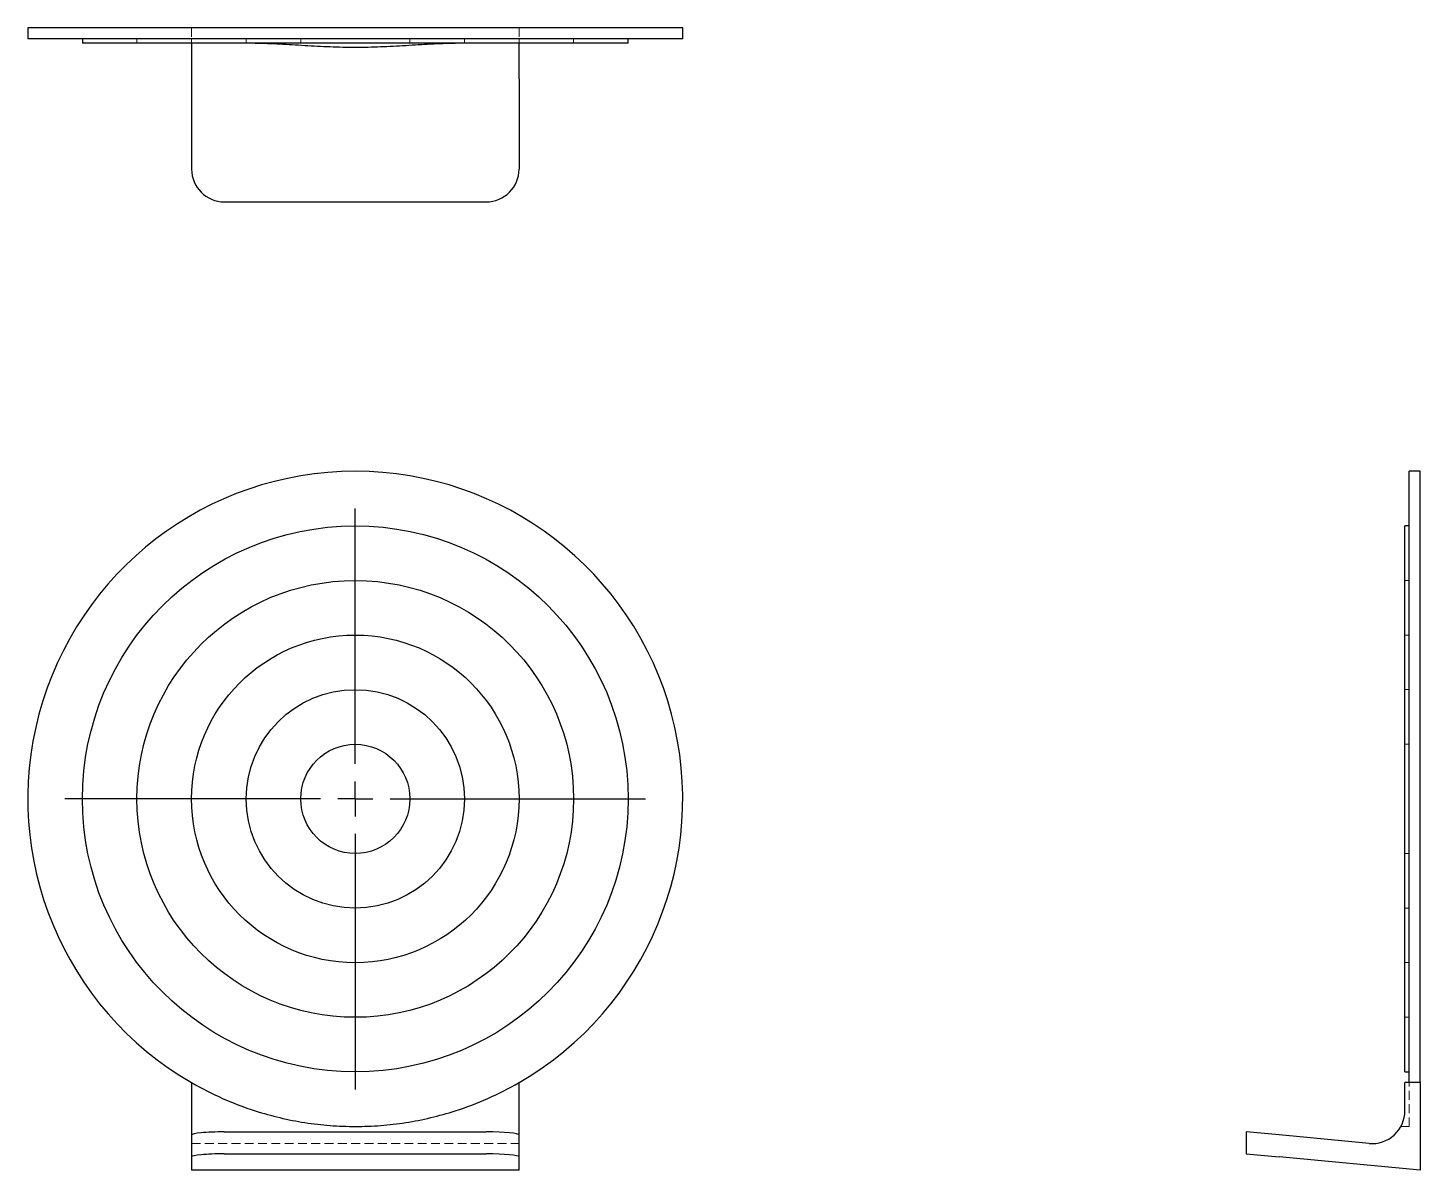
# Model space of a CAD drawing. Header units: millimetres. Extents: x 36 to 235, y 7 to 170.
import ezdxf

# ---------------------------------------------------------------- set-up
doc = ezdxf.new("R2010")
doc.units = ezdxf.units.MM
doc.linetypes.add('HIDDEN', pattern=[1.905, 1.27, -0.635])
doc.layers.add('10', color=7, linetype='Continuous')

# ---------------------------------------------------------------- blocks, each defined once
blk = doc.blocks.new('SW_CENTERMARKSYMBOL_0')
at = {"layer": '10', "color": 0}
for p, q in [((0, 5), (0, 41.5625)), ((0, 0), (0, 2.5)), ((-5, 0), (-41.5625, 0)), ((0, 0), (-2.5, 0)), ((0, 0), (0, -2.5)), ((0, 0), (2.5, 0)), ((5, 0), (41.5625, 0)), ((0, -5), (0, -41.5625))]:
    blk.add_line(p, q, dxfattribs=at)

msp = doc.modelspace()

# ---------------------------------------------------------------- linework, layer by layer
at = {"color": 7, "linetype": 'Continuous', "lineweight": 25}
for p, q in [((36.12, 170.45), (36.12, 168.88)), ((129.88, 170.45), (36.12, 170.45)), ((129.88, 168.88), (129.88, 170.45)), ((129.88, 168.88), (36.12, 168.88)), ((43.94, 168.88), (43.94, 168.26)), ((122.06, 168.26), (43.94, 168.26)), ((59.56, 168.26), (59.56, 163.13)), ((106.44, 163.13), (106.44, 168.26)), ((122.06, 168.26), (122.06, 168.88)), ((59.56, 163.13), (59.56, 150.24)), ((106.44, 163.13), (106.44, 150.24)), ((64.25, 145.55), (101.75, 145.55)), ((235.45, 107), (233.88, 107)), ((233.88, 19.53), (233.88, 107)), ((235.45, 19.53), (235.45, 107)), ((233.88, 99.19), (233.26, 99.19)), ((233.26, 60.12), (233.26, 99.19)), ((233.26, 21.06), (233.26, 60.12)), ((233.26, 21.06), (233.88, 21.06)), ((59.56, 19.53), (59.56, 15.49)), ((106.44, 15.49), (106.44, 19.53)), ((233.26, 15.49), (233.26, 19.53)), ((233.88, 19.53), (233.26, 19.53)), ((235.45, 19.53), (233.88, 19.53)), ((235.45, 19.53), (235.45, 7)), ((59.56, 15.49), (59.56, 12.03)), ((106.44, 12.03), (106.44, 15.49)), ((59.56, 12.03), (59.56, 8.89)), ((64.25, 12.47), (101.75, 12.47)), ((106.44, 8.89), (106.44, 12.03)), ((210.55, 12.47), (210.55, 9.33)), ((215.24, 12.03), (210.55, 12.47)), ((228.13, 10.82), (215.24, 12.03)), ((59.56, 8.89), (59.56, 7)), ((64.25, 9.33), (101.75, 9.33)), ((106.44, 7), (106.44, 8.89)), ((210.55, 9.33), (215.24, 8.89)), ((235.45, 7), (215.24, 8.89)), ((106.44, 7), (59.56, 7))]:
    msp.add_line(p, q, dxfattribs=at)
at = {"color": 7, "linetype": 'HIDDEN', "lineweight": 18}
for p, q in [((59.56, 170.45), (59.56, 168.88)), ((106.44, 170.45), (106.44, 168.88)), ((51.75, 168.88), (51.75, 168.26)), ((59.56, 168.88), (59.56, 168.26)), ((67.38, 168.88), (67.38, 168.26)), ((75.19, 168.88), (75.19, 168.26)), ((90.81, 168.26), (90.81, 168.88)), ((98.62, 168.26), (98.62, 168.88)), ((106.44, 168.26), (106.44, 168.88)), ((114.25, 168.26), (114.25, 168.88)), ((233.88, 91.38), (233.26, 91.38)), ((233.88, 83.56), (233.26, 83.56)), ((233.88, 75.75), (233.26, 75.75)), ((233.88, 67.94), (233.26, 67.94)), ((233.26, 52.31), (233.88, 52.31)), ((233.26, 44.5), (233.88, 44.5)), ((233.26, 36.69), (233.88, 36.69)), ((233.26, 28.88), (233.88, 28.88)), ((233.88, 13.25), (233.88, 19.53)), ((232.71, 13.25), (233.88, 13.25)), ((59.56, 10.8), (106.44, 10.8))]:
    msp.add_line(p, q, dxfattribs=at)
at = {"color": 7, "linetype": 'Continuous', "lineweight": 25}
for radius in [39.06, 31.25, 23.44, 15.62, 7.81]:
    msp.add_circle((83, 60.12), radius, dxfattribs=at)
for centre, radius, start, end in [((64.25, 150.24), 4.69, 180, 270), ((101.75, 150.24), 4.69, 270, 0), ((83, 60.12), 46.88, 300, 240), ((83, 60.12), 46.88, 240, 252.2148), ((83, 60.12), 46.88, 287.7852, 300), ((228.57, 15.49), 4.69, 264.6521, 0)]:
    msp.add_arc(centre, radius, start, end, dxfattribs=at)
for centre, start_param, end_param in [((64.25, 12.03), 1.570796, 3.141593), ((101.75, 12.03), 0, 1.570796), ((64.25, 8.89), 1.570796, 3.141593), ((101.75, 8.89), 0, 1.570796)]:
    msp.add_ellipse(centre, major_axis=(4.69, 0), ratio=0.093611, start_param=start_param, end_param=end_param, dxfattribs=at)
for points in [[(68.68, 168.26), (69.85, 168.26), (71.02, 168.21), (73.38, 168.1), (74.57, 168.02), (76.97, 167.87), (78.19, 167.81), (80.61, 167.71), (81.81, 167.69), (84.23, 167.69), (85.43, 167.71), (87.83, 167.81), (89.03, 167.87), (91.42, 168.02), (92.62, 168.09), (94.98, 168.21), (96.16, 168.26), (97.32, 168.26)], [(68.68, 15.49), (69.85, 15.12), (71.02, 14.79), (73.38, 14.23), (74.57, 14), (76.97, 13.62), (78.19, 13.48), (80.61, 13.3), (81.81, 13.25), (84.23, 13.25), (85.43, 13.3), (87.83, 13.48), (89.03, 13.62), (91.42, 14), (92.62, 14.23), (94.98, 14.79), (96.16, 15.12), (97.32, 15.49)]]:
    msp.add_open_spline(points, degree=3, knots=[0, 0, 0, 0, 0.125, 0.125, 0.25, 0.25, 0.375, 0.375, 0.5, 0.5, 0.625, 0.625, 0.75, 0.75, 0.875, 0.875, 1, 1, 1, 1], dxfattribs=at)

# ---------------------------------------------------------------- block references
at = {"layer": '10'}
msp.add_blockref('SW_CENTERMARKSYMBOL_0', (83, 60.12), dxfattribs=at)

doc.saveas('drawing.dxf')
